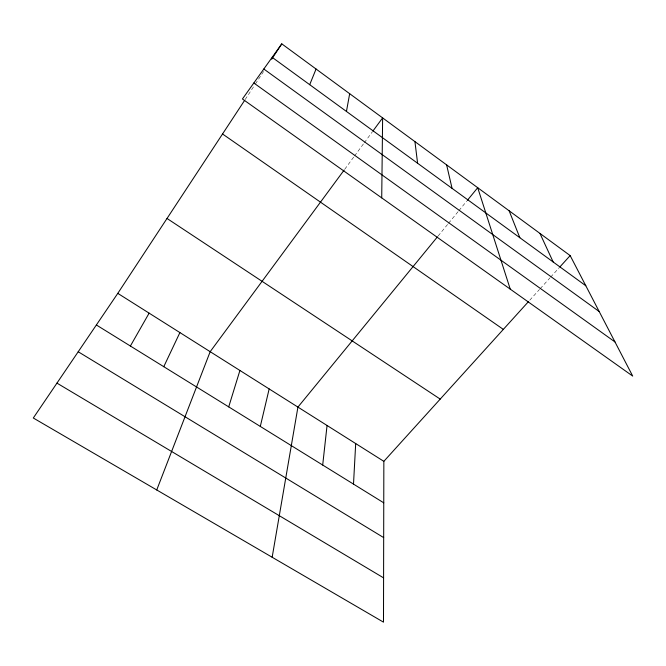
<?xml version="1.0" encoding="UTF-8"?>
<svg xmlns="http://www.w3.org/2000/svg" width="666" height="666" viewBox="0 0 666 666"><rect width="100%" height="100%" fill="white"/><g stroke="black" fill="none" stroke-linecap="round" stroke-linejoin="round"><path stroke-width="0.5" stroke-dasharray="3.33 2.5" d="M245.213 99.475L254.82 84.865M255.386 84.008L264.369 70.338M344.763 169.222L353.887 156.851M354.503 156.019L363.669 143.59M364.285 142.757L372.227 131.985M438.078 236.064L447.902 224.084M448.551 223.293L458.266 211.43M458.916 210.639L466.691 201.149M529.753 300.216L539.493 289.452M540.193 288.686L549.95 277.913M550.649 277.139L559.007 267.907"/><path stroke-width="1" d="M528.363 301.748L383.849 461.338L383.491 622.152L33.3 418.007L117.79 293.365L244.647 100.341M381.718 197.877L382.625 117.89L372.843 131.152M353.504 484.107L355.694 443.564M322.694 465.043L327.056 425.482M272.161 557.251L297.927 407.093L437.42 236.871M346.445 111.438L349.675 93.698M260.298 426.423L269.164 388.936M228.713 406.876L239.918 370.471M156.735 489.968L210.173 351.69L344.155 170.046M309.707 84.682L316.067 69.023M163.769 366.691L179.912 332.584M130.386 346.029L149.126 313.145M271.67 59.224L281.776 43.848L570.163 255.594L632.7 376.082L242.432 98.976L281.776 43.848M467.341 200.358L477.713 187.712L510.248 289.136M559.706 267.133L570.163 255.594M56.951 383.116L383.591 577.88M78.213 351.756L383.683 537.604M96.37 324.975L383.758 502.83M117.79 293.365L383.849 461.338M167.024 218.465L440.209 399.101M222.544 133.983L503.33 329.395M253.829 83.009L614.984 341.949M263.811 69.014L599.2 311.546M272.153 57.334L585.83 285.772M539.935 233.4L553.18 261.996M509.124 210.772L519.846 237.72M446.62 164.885L452.056 188.353M414.935 141.617L417.599 163.253"/></g></svg>
